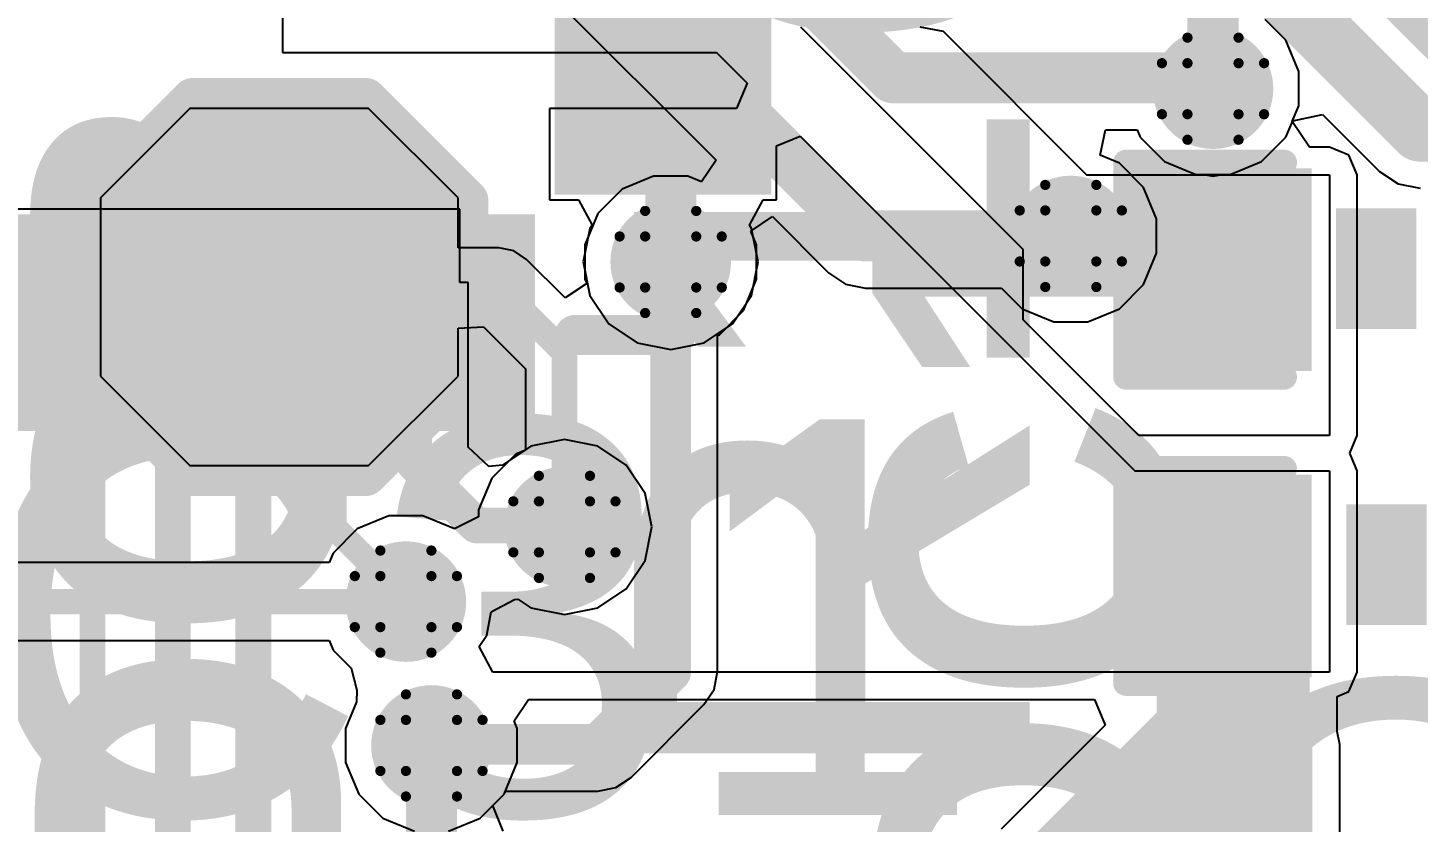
# Model space of a CAD drawing. Header units: inches. Extents: x -1 to 13, y -1.6 to 0.5.
# Drawn here: x 2.6438 to 2.916, y -0.6589 to -0.5032 of the extents above; entities that cross this region are included whole.
import ezdxf

# ---------------------------------------------------------------- set-up
doc = ezdxf.new("R2010")
doc.units = ezdxf.units.IN
doc.header["$MEASUREMENT"] = 0
for name, color, linetype in [('Bottom Layer', 5, 'Continuous'), ('Bottom Overlay', 54, 'Continuous'), ('Bottom Paste', 16, 'Continuous'), ('Bottom Solder', 6, 'Continuous'), ('Drill Drawing', 1, 'Continuous'), ('Top Glue Points', 56, 'Continuous'), ('Top Layer', 1, 'Continuous'), ('Top Overlay', 2, 'Continuous'), ('Top Paste', 8, 'Continuous'), ('Top Solder', 216, 'Continuous'), ('Via Holes', 16, 'Continuous')]:
    doc.layers.add(name, color=color, linetype=linetype)
doc.styles.add('Arial', font='', dxfattribs={"height": 0.2})
doc.styles.add('Arial_Bold', font='', dxfattribs={"height": 0.2})
doc.styles.get('Arial').set_extended_font_data('Arial')
doc.styles.get('Arial_Bold').set_extended_font_data('Arial', bold=True)

# ---------------------------------------------------------------- blocks, each defined once
blk = doc.blocks.new('CAP_0603_41')
at = {"layer": 'Top Layer'}
for points in [[(-0.015, 0.0175), (-0.015, -0.0175), (-0.045, -0.0175), (-0.045, 0.0175)], [(0.045, 0.0175), (0.045, -0.0175), (0.015, -0.0175), (0.015, 0.0175)]]:
    blk.add_hatch(color=1, dxfattribs=at).paths.add_polyline_path(points)
at = {"layer": 'Top Paste'}
for points in [[(-0.015, 0.0175), (-0.015, -0.0175), (-0.045, -0.0175), (-0.045, 0.0175)], [(0.045, 0.0175), (0.045, -0.0175), (0.015, -0.0175), (0.015, 0.0175)]]:
    blk.add_hatch(color=8, dxfattribs=at).paths.add_polyline_path(points)
at = {"layer": 'Top Solder'}
for points in [[(-0.01264, 0.01986), (-0.01264, -0.01986), (-0.04736, -0.01986), (-0.04736, 0.01986)], [(0.04736, 0.01986), (0.04736, -0.01986), (0.01264, -0.01986), (0.01264, 0.01986)]]:
    blk.add_hatch(color=216, dxfattribs=at).paths.add_polyline_path(points)
at = {"layer": 'Top Overlay', "const_width": 0.005}
for points in [[(-0.049, -0.021), (-0.049, 0.021)], [(-0.049, 0.021), (-0.018, 0.021)], [(0.018, 0.021), (0.049, 0.021)], [(0.049, -0.021), (0.049, 0.021)], [(-0.049, -0.021), (-0.018, -0.021)], [(0.018, -0.021), (0.049, -0.021)]]:
    blk.add_lwpolyline(points, dxfattribs=at)
at = {"layer": 'Top Overlay', "const_width": 0.0025}
for points in [[(-0.05025, 0.021, 1), (-0.04775, 0.021, 1)], [(-0.05025, 0.021, 1), (-0.04775, 0.021, 1)], [(-0.01925, 0.021, 1), (-0.01675, 0.021, 1)], [(0.01675, 0.021, 1), (0.01925, 0.021, 1)], [(0.04775, 0.021, 1), (0.05025, 0.021, 1)], [(0.04775, 0.021, 1), (0.05025, 0.021, 1)], [(-0.05025, -0.021, 1), (-0.04775, -0.021, 1)], [(-0.05025, -0.021, 1), (-0.04775, -0.021, 1)], [(-0.01925, -0.021, 1), (-0.01675, -0.021, 1)], [(0.01675, -0.021, 1), (0.01925, -0.021, 1)], [(0.04775, -0.021, 1), (0.05025, -0.021, 1)], [(0.04775, -0.021, 1), (0.05025, -0.021, 1)]]:
    blk.add_lwpolyline(points, format="xyb", close=True, dxfattribs=at)
blk = doc.blocks.new('CAP_0603_43')
at = {"layer": 'Top Layer'}
for points in [[(-0.015, 0.0175), (-0.015, -0.0175), (-0.045, -0.0175), (-0.045, 0.0175)], [(0.045, 0.0175), (0.045, -0.0175), (0.015, -0.0175), (0.015, 0.0175)]]:
    blk.add_hatch(color=1, dxfattribs=at).paths.add_polyline_path(points)
at = {"layer": 'Top Paste'}
for points in [[(-0.015, 0.0175), (-0.015, -0.0175), (-0.045, -0.0175), (-0.045, 0.0175)], [(0.045, 0.0175), (0.045, -0.0175), (0.015, -0.0175), (0.015, 0.0175)]]:
    blk.add_hatch(color=8, dxfattribs=at).paths.add_polyline_path(points)
at = {"layer": 'Top Solder'}
for points in [[(-0.01264, 0.01986), (-0.01264, -0.01986), (-0.04736, -0.01986), (-0.04736, 0.01986)], [(0.04736, 0.01986), (0.04736, -0.01986), (0.01264, -0.01986), (0.01264, 0.01986)]]:
    blk.add_hatch(color=216, dxfattribs=at).paths.add_polyline_path(points)
at = {"layer": 'Top Overlay', "const_width": 0.005}
for points in [[(-0.049, 0.021), (-0.049, -0.021)], [(-0.018, 0.021), (-0.049, 0.021)], [(0.049, 0.021), (0.018, 0.021)], [(0.049, 0.021), (0.049, -0.021)], [(-0.018, -0.021), (-0.049, -0.021)], [(0.049, -0.021), (0.018, -0.021)]]:
    blk.add_lwpolyline(points, dxfattribs=at)
at = {"layer": 'Top Overlay', "const_width": 0.0025}
for points in [[(-0.05025, 0.021, 1), (-0.04775, 0.021, 1)], [(-0.05025, 0.021, 1), (-0.04775, 0.021, 1)], [(-0.01925, 0.021, 1), (-0.01675, 0.021, 1)], [(0.01675, 0.021, 1), (0.01925, 0.021, 1)], [(0.04775, 0.021, 1), (0.05025, 0.021, 1)], [(0.04775, 0.021, 1), (0.05025, 0.021, 1)], [(-0.05025, -0.021, 1), (-0.04775, -0.021, 1)], [(-0.05025, -0.021, 1), (-0.04775, -0.021, 1)], [(-0.01925, -0.021, 1), (-0.01675, -0.021, 1)], [(0.01675, -0.021, 1), (0.01925, -0.021, 1)], [(0.04775, -0.021, 1), (0.05025, -0.021, 1)], [(0.04775, -0.021, 1), (0.05025, -0.021, 1)]]:
    blk.add_lwpolyline(points, format="xyb", close=True, dxfattribs=at)
blk = doc.blocks.new('TEST_POINT_B_86')
at = {"layer": 'Bottom Layer'}
blk.add_hatch(color=5, dxfattribs=at).paths.add_polyline_path([(0.015, 0.03), (-0.015, 0.03), (-0.03, 0.015), (-0.03, -0.015), (-0.015, -0.03), (0.015, -0.03), (0.03, -0.015), (0.03, 0.015)])
at = {"layer": 'Bottom Paste'}
blk.add_hatch(color=16, dxfattribs=at).paths.add_polyline_path([(0.015, 0.03), (-0.015, 0.03), (-0.03, 0.015), (-0.03, -0.015), (-0.015, -0.03), (0.015, -0.03), (0.03, -0.015), (0.03, 0.015)])
at = {"layer": 'Bottom Solder'}
blk.add_hatch(color=6, dxfattribs=at).paths.add_polyline_path([(0.017, 0.034), (-0.017, 0.034), (-0.034, 0.017), (-0.034, -0.017), (-0.017, -0.034), (0.017, -0.034), (0.034, -0.017), (0.034, 0.017)])
at = {"layer": 'Bottom Overlay', "const_width": 0.00787}
for points in [[(-0.017, 0.037), (-0.037, 0.017)], [(0.017, 0.037), (-0.017, 0.037)], [(0.037, 0.017), (0.017, 0.037)], [(-0.037, 0.017), (-0.037, -0.017)], [(0.037, 0.017), (0.037, -0.017)], [(-0.017, -0.037), (-0.037, -0.017)], [(0.037, -0.017), (0.017, -0.037)], [(0.017, -0.037), (-0.017, -0.037)]]:
    blk.add_lwpolyline(points, dxfattribs=at)
at = {"layer": 'Bottom Overlay', "const_width": 0.00394}
for points in [[(-0.01897, 0.037, 1), (-0.01503, 0.037, 1)], [(-0.01897, 0.037, 1), (-0.01503, 0.037, 1)], [(0.01503, 0.037, 1), (0.01897, 0.037, 1)], [(0.01503, 0.037, 1), (0.01897, 0.037, 1)], [(-0.03897, 0.017, 1), (-0.03503, 0.017, 1)], [(-0.03897, 0.017, 1), (-0.03503, 0.017, 1)], [(0.03503, 0.017, 1), (0.03897, 0.017, 1)], [(0.03503, 0.017, 1), (0.03897, 0.017, 1)], [(-0.03897, -0.017, 1), (-0.03503, -0.017, 1)], [(-0.03897, -0.017, 1), (-0.03503, -0.017, 1)], [(0.03503, -0.017, 1), (0.03897, -0.017, 1)], [(0.03503, -0.017, 1), (0.03897, -0.017, 1)], [(-0.01897, -0.037, 1), (-0.01503, -0.037, 1)], [(-0.01897, -0.037, 1), (-0.01503, -0.037, 1)], [(0.01503, -0.037, 1), (0.01897, -0.037, 1)], [(0.01503, -0.037, 1), (0.01897, -0.037, 1)]]:
    blk.add_lwpolyline(points, format="xyb", close=True, dxfattribs=at)
blk = doc.blocks.new('QFN_56__7X7__125')
at = {"layer": 'Top Layer'}
for points in [[(0.08268, 0.11813), (0.08268, 0.15258), (0.09055, 0.15258), (0.09055, 0.11813)], [(0.09843, 0.11813), (0.09843, 0.15258), (0.1063, 0.15258), (0.1063, 0.11813)], [(0.11813, 0.1063), (0.15258, 0.1063), (0.15258, 0.09843), (0.11813, 0.09843)], [(0.11813, 0.09055), (0.15258, 0.09055), (0.15258, 0.08268), (0.11813, 0.08268)], [(0.11813, 0.0748), (0.15258, 0.0748), (0.15258, 0.06693), (0.11813, 0.06693)], [(0.11813, 0.05906), (0.15258, 0.05906), (0.15258, 0.05118), (0.11813, 0.05118)], [(0.11813, 0.04331), (0.15258, 0.04331), (0.15258, 0.03543), (0.11813, 0.03543)], [(0.11813, 0.02756), (0.15258, 0.02756), (0.15258, 0.01969), (0.11813, 0.01969)], [(0.11813, 0.01181), (0.15258, 0.01181), (0.15258, 0.00394), (0.11813, 0.00394)]]:
    blk.add_hatch(color=1, dxfattribs=at).paths.add_polyline_path(points)
at = {"layer": 'Top Paste'}
for points in [[(0.08268, 0.11813), (0.08268, 0.15258), (0.09055, 0.15258), (0.09055, 0.11813)], [(0.09843, 0.11813), (0.09843, 0.15258), (0.1063, 0.15258), (0.1063, 0.11813)], [(0.11813, 0.1063), (0.15258, 0.1063), (0.15258, 0.09843), (0.11813, 0.09843)], [(0.11813, 0.09055), (0.15258, 0.09055), (0.15258, 0.08268), (0.11813, 0.08268)], [(0.11813, 0.0748), (0.15258, 0.0748), (0.15258, 0.06693), (0.11813, 0.06693)], [(0.11813, 0.05906), (0.15258, 0.05906), (0.15258, 0.05118), (0.11813, 0.05118)], [(0.11813, 0.04331), (0.15258, 0.04331), (0.15258, 0.03543), (0.11813, 0.03543)], [(0.11813, 0.02756), (0.15258, 0.02756), (0.15258, 0.01969), (0.11813, 0.01969)], [(0.11813, 0.01181), (0.15258, 0.01181), (0.15258, 0.00394), (0.11813, 0.00394)]]:
    blk.add_hatch(color=8, dxfattribs=at).paths.add_polyline_path(points)
at = {"layer": 'Top Solder'}
for points in [[(0.06293, 0.11413), (0.06293, 0.15658), (0.0788, 0.15658), (0.0788, 0.11413)], [(0.07868, 0.11413), (0.07868, 0.15658), (0.09455, 0.15658), (0.09455, 0.11413)], [(0.09443, 0.11413), (0.09443, 0.15658), (0.1103, 0.15658), (0.1103, 0.11413)], [(0.11413, 0.1103), (0.15658, 0.1103), (0.15658, 0.09443), (0.11413, 0.09443)], [(0.11413, 0.09455), (0.15658, 0.09455), (0.15658, 0.07868), (0.11413, 0.07868)], [(0.11413, 0.0788), (0.15658, 0.0788), (0.15658, 0.06293), (0.11413, 0.06293)], [(0.11413, 0.06306), (0.15658, 0.06306), (0.15658, 0.04718), (0.11413, 0.04718)], [(0.11413, 0.04731), (0.15658, 0.04731), (0.15658, 0.03143), (0.11413, 0.03143)], [(0.11413, 0.03156), (0.15658, 0.03156), (0.15658, 0.01569), (0.11413, 0.01569)], [(0.11413, 0.01581), (0.15658, 0.01581), (0.15658, -0.00006), (0.11413, -0.00006)]]:
    blk.add_hatch(color=216, dxfattribs=at).paths.add_polyline_path(points)
at = {"layer": 'Top Overlay', "const_width": 0.00787}
for points in [[(0.1378, 0.1378), (0.11811, 0.1378)], [(0.1378, 0.11811), (0.1378, 0.1378)]]:
    blk.add_lwpolyline(points, dxfattribs=at)
at = {"layer": 'Top Overlay', "const_width": 0.00394}
for points in [[(0.11614, 0.1378, 1), (0.12008, 0.1378, 1)], [(0.13583, 0.1378, 1), (0.13976, 0.1378, 1)], [(0.13583, 0.1378, 1), (0.13976, 0.1378, 1)], [(0.13583, 0.11811, 1), (0.13976, 0.11811, 1)]]:
    blk.add_lwpolyline(points, format="xyb", close=True, dxfattribs=at)

msp = doc.modelspace()

# ---------------------------------------------------------------- hatches: boundary and pattern name
at = {"layer": 'Bottom Layer'}
h = msp.add_hatch(color=5, dxfattribs=at)
edge = h.paths.add_edge_path()
edge.add_arc((2.87585, -0.51515), 0.01181, 0, 360)
h = msp.add_hatch(color=5, dxfattribs=at)
edge = h.paths.add_edge_path()
edge.add_arc((2.848, -0.544), 0.01181, 0, 360)
h = msp.add_hatch(color=5, dxfattribs=at)
edge = h.paths.add_edge_path()
edge.add_arc((2.76965, -0.5491), 0.01181, 0, 360)
h = msp.add_hatch(color=5, dxfattribs=at)
edge = h.paths.add_edge_path()
edge.add_arc((2.74884, -0.601), 0.01181, 0, 360)
h = msp.add_hatch(color=5, dxfattribs=at)
edge = h.paths.add_edge_path()
edge.add_arc((2.71779, -0.61564), 0.01181, 0, 360)
h = msp.add_hatch(color=5, dxfattribs=at)
edge = h.paths.add_edge_path()
edge.add_arc((2.7228, -0.64382), 0.01181, 0, 360)
at = {"layer": 'Top Glue Points'}
for points in [[(2.89993, -0.56223), (2.91567, -0.56223), (2.91567, -0.53861), (2.89993, -0.53861)], [(2.90193, -0.62023), (2.91767, -0.62023), (2.91767, -0.59661), (2.90193, -0.59661)]]:
    msp.add_hatch(color=56, dxfattribs=at).paths.add_polyline_path(points)
at = {"layer": 'Top Layer'}
h = msp.add_hatch(color=1, dxfattribs=at)
edge = h.paths.add_edge_path()
edge.add_arc((2.87585, -0.51515), 0.01181, 0, 360)
h = msp.add_hatch(color=1, dxfattribs=at)
edge = h.paths.add_edge_path()
edge.add_arc((2.848, -0.544), 0.01181, 0, 360)
h = msp.add_hatch(color=1, dxfattribs=at)
edge = h.paths.add_edge_path()
edge.add_arc((2.76965, -0.5491), 0.01181, 0, 360)
h = msp.add_hatch(color=1, dxfattribs=at)
edge = h.paths.add_edge_path()
edge.add_arc((2.74884, -0.601), 0.01181, 0, 360)
h = msp.add_hatch(color=1, dxfattribs=at)
edge = h.paths.add_edge_path()
edge.add_arc((2.71779, -0.61564), 0.01181, 0, 360)
h = msp.add_hatch(color=1, dxfattribs=at)
edge = h.paths.add_edge_path()
edge.add_arc((2.7228, -0.64382), 0.01181, 0, 360)
at = {"layer": 'Via Holes'}
h = msp.add_hatch(color=7, dxfattribs=at)
edge = h.paths.add_edge_path()
edge.add_arc((2.87585, -0.51515), 0.00591, 0, 360)
h = msp.add_hatch(color=7, dxfattribs=at)
edge = h.paths.add_edge_path()
edge.add_arc((2.848, -0.544), 0.00591, 0, 360)
h = msp.add_hatch(color=7, dxfattribs=at)
edge = h.paths.add_edge_path()
edge.add_arc((2.76965, -0.5491), 0.00591, 0, 360)
h = msp.add_hatch(color=7, dxfattribs=at)
edge = h.paths.add_edge_path()
edge.add_arc((2.74884, -0.601), 0.00591, 0, 360)
h = msp.add_hatch(color=7, dxfattribs=at)
edge = h.paths.add_edge_path()
edge.add_arc((2.71779, -0.61564), 0.00591, 0, 360)
h = msp.add_hatch(color=7, dxfattribs=at)
edge = h.paths.add_edge_path()
edge.add_arc((2.7228, -0.64382), 0.00591, 0, 360)

# ---------------------------------------------------------------- linework, layer by layer
at = {"layer": 'Bottom Layer'}
for p, q in [((2.70493, -0.45556), (2.77854, -0.52918)), ((2.6755, -0.519), (2.658, -0.5365)), ((2.7105, -0.519), (2.6755, -0.519)), ((2.728, -0.5365), (2.7105, -0.519)), ((2.8901, -0.52467), (2.89145, -0.52142)), ((2.89145, -0.52142), (2.89728, -0.52018)), ((2.89728, -0.52018), (2.90846, -0.53136)), ((2.85377, -0.5282), (2.85477, -0.5232)), ((2.85477, -0.5232), (2.86099, -0.5232)), ((2.86099, -0.5232), (2.8616, -0.52467)), ((2.8616, -0.52467), (2.86633, -0.5294)), ((2.88537, -0.5294), (2.8901, -0.52467)), ((2.85752, -0.52975), (2.85377, -0.5282)), ((2.77854, -0.52918), (2.77571, -0.53342)), ((2.86225, -0.53448), (2.85752, -0.52975)), ((2.86633, -0.5294), (2.87251, -0.53196)), ((2.87919, -0.53196), (2.88537, -0.5294)), ((2.76631, -0.53229), (2.76013, -0.53485)), ((2.773, -0.53229), (2.76631, -0.53229)), ((2.77571, -0.53342), (2.773, -0.53229)), ((2.87251, -0.53196), (2.87919, -0.53196)), ((2.90846, -0.53136), (2.90846, -0.53136)), ((2.90846, -0.53136), (2.9121, -0.53379)), ((2.76013, -0.53485), (2.7554, -0.53958)), ((2.86481, -0.54066), (2.86225, -0.53448)), ((2.9121, -0.53379), (2.91639, -0.53465)), ((2.658, -0.5365), (2.658, -0.5715)), ((2.728, -0.54635), (2.728, -0.5365)), ((2.7554, -0.53958), (2.75284, -0.54576)), ((2.78534, -0.54304), (2.78958, -0.54021)), ((2.78958, -0.54021), (2.80058, -0.55121)), ((2.86481, -0.54734), (2.86481, -0.54066)), ((2.78647, -0.54576), (2.78534, -0.54304)), ((2.736, -0.54635), (2.728, -0.54635)), ((2.73893, -0.54694), (2.736, -0.54635)), ((2.74141, -0.54859), (2.73893, -0.54694)), ((2.75284, -0.54576), (2.75284, -0.55245)), ((2.78647, -0.55245), (2.78647, -0.54576)), ((2.74897, -0.55615), (2.74141, -0.54859)), ((2.86225, -0.55352), (2.86481, -0.54734)), ((2.75284, -0.55245), (2.75321, -0.55332)), ((2.78391, -0.55862), (2.78647, -0.55245)), ((2.80058, -0.55121), (2.80389, -0.55342)), ((2.75321, -0.55332), (2.74897, -0.55615)), ((2.80389, -0.55342), (2.80779, -0.5542)), ((2.80779, -0.5542), (2.83442, -0.5542)), ((2.83442, -0.5542), (2.83848, -0.55825)), ((2.85752, -0.55825), (2.86225, -0.55352)), ((2.77918, -0.56335), (2.78391, -0.55862)), ((2.83848, -0.55825), (2.84466, -0.56081)), ((2.84466, -0.56081), (2.85134, -0.56081)), ((2.85134, -0.56081), (2.85752, -0.55825)), ((2.728, -0.56205), (2.733, -0.56181)), ((2.728, -0.5715), (2.728, -0.56205)), ((2.733, -0.56181), (2.7412, -0.57001)), ((2.77883, -0.5635), (2.77918, -0.56335)), ((2.77883, -0.62935), (2.77883, -0.5635)), ((2.658, -0.5715), (2.6755, -0.589)), ((2.7105, -0.589), (2.728, -0.5715)), ((2.7412, -0.57001), (2.7412, -0.58597)), ((2.73932, -0.58675), (2.73459, -0.59148)), ((2.7412, -0.58597), (2.73932, -0.58675)), ((2.6755, -0.589), (2.7105, -0.589)), ((2.73459, -0.59148), (2.73203, -0.59766)), ((2.71444, -0.59883), (2.70826, -0.60139)), ((2.72113, -0.59883), (2.71444, -0.59883)), ((2.72731, -0.60139), (2.72113, -0.59883)), ((2.73203, -0.59766), (2.73203, -0.59904)), ((2.70826, -0.60139), (2.70354, -0.60612)), ((2.73203, -0.59904), (2.72731, -0.60139)), ((2.70354, -0.60612), (2.70276, -0.60799)), ((2.70276, -0.60799), (2.60881, -0.60799)), ((2.60836, -0.62329), (2.70276, -0.62329)), ((2.70276, -0.62329), (2.70354, -0.62516)), ((2.70354, -0.62516), (2.70707, -0.6287)), ((2.70707, -0.6287), (2.7082, -0.63297)), ((2.77813, -0.63286), (2.77883, -0.62935)), ((2.7082, -0.63297), (2.70815, -0.63526)), ((2.77614, -0.63583), (2.77813, -0.63286)), ((2.70815, -0.63526), (2.70599, -0.64048)), ((2.76188, -0.6501), (2.77614, -0.63583)), ((2.70599, -0.64048), (2.70599, -0.64716)), ((2.70599, -0.64716), (2.70855, -0.65334)), ((2.7589, -0.65209), (2.76188, -0.6501)), ((2.70855, -0.65334), (2.71328, -0.65807)), ((2.73232, -0.65807), (2.73705, -0.65334)), ((2.73705, -0.65334), (2.73728, -0.65279)), ((2.73728, -0.65279), (2.75539, -0.65279)), ((2.75539, -0.65279), (2.7589, -0.65209)), ((2.71328, -0.65807), (2.71946, -0.66063)), ((2.72614, -0.66063), (2.73232, -0.65807))]:
    msp.add_line(p, q, dxfattribs=at)
for points, const_width in [([(2.745, -0.44481), (2.81319, -0.513)], 0.01), ([(2.71214, -0.44836), (2.80779, -0.544)], 0.01), ([(2.88135, -0.46435), (2.92343, -0.50643)], 0.012), ([(2.87431, -0.48135), (2.91639, -0.52343)], 0.012), ([(2.81319, -0.513), (2.8737, -0.513)], 0.01), ([(2.8737, -0.513), (2.87585, -0.51515)], 0.01), ([(2.91639, -0.52343), (2.99649, -0.52343)], 0.012), ([(2.80779, -0.544), (2.848, -0.544)], 0.01), ([(2.76965, -0.62935), (2.76965, -0.5491)], 0.008), ([(2.693, -0.554), (2.736, -0.554)], 0.005), ([(2.736, -0.554), (2.74884, -0.56684)], 0.005), ([(2.74884, -0.601), (2.74884, -0.56684)], 0.005), ([(2.60564, -0.61564), (2.71779, -0.61564)], 0.005), ([(2.75539, -0.64361), (2.76965, -0.62935)], 0.008), ([(2.7228, -0.64382), (2.72301, -0.64361)], 0.008), ([(2.72301, -0.64361), (2.75539, -0.64361)], 0.008)]:
    msp.add_lwpolyline(points, dxfattribs=dict(at, const_width=const_width))
for points, const_width in [([(2.81069, -0.513, 1), (2.81569, -0.513, 1)], 0.005), ([(2.81069, -0.513, 1), (2.81569, -0.513, 1)], 0.005), ([(2.8712, -0.513, 1), (2.8762, -0.513, 1)], 0.005), ([(2.8712, -0.513, 1), (2.8762, -0.513, 1)], 0.005), ([(2.87335, -0.51515, 1), (2.87835, -0.51515, 1)], 0.005), ([(2.91339, -0.52343, 1), (2.91939, -0.52343, 1)], 0.006), ([(2.91339, -0.52343, 1), (2.91939, -0.52343, 1)], 0.006), ([(2.80529, -0.544, 1), (2.81029, -0.544, 1)], 0.005), ([(2.80529, -0.544, 1), (2.81029, -0.544, 1)], 0.005), ([(2.8455, -0.544, 1), (2.8505, -0.544, 1)], 0.005), ([(2.76765, -0.5491, 1), (2.77165, -0.5491, 1)], 0.004), ([(2.69175, -0.554, 1), (2.69425, -0.554, 1)], 0.0025), ([(2.73475, -0.554, 1), (2.73725, -0.554, 1)], 0.0025), ([(2.73475, -0.554, 1), (2.73725, -0.554, 1)], 0.0025), ([(2.74759, -0.56684, 1), (2.75009, -0.56684, 1)], 0.0025), ([(2.74759, -0.56684, 1), (2.75009, -0.56684, 1)], 0.0025), ([(2.74759, -0.601, 1), (2.75009, -0.601, 1)], 0.0025), ([(2.71654, -0.61564, 1), (2.71904, -0.61564, 1)], 0.0025), ([(2.76765, -0.62935, 1), (2.77165, -0.62935, 1)], 0.004), ([(2.76765, -0.62935, 1), (2.77165, -0.62935, 1)], 0.004), ([(2.7208, -0.64382, 1), (2.7248, -0.64382, 1)], 0.004), ([(2.72101, -0.64361, 1), (2.72501, -0.64361, 1)], 0.004), ([(2.72101, -0.64361, 1), (2.72501, -0.64361, 1)], 0.004), ([(2.75339, -0.64361, 1), (2.75739, -0.64361, 1)], 0.004), ([(2.75339, -0.64361, 1), (2.75739, -0.64361, 1)], 0.004)]:
    msp.add_lwpolyline(points, format="xyb", close=True, dxfattribs=dict(at, const_width=const_width))
at = {"layer": 'Drill Drawing', "const_width": 0.002}
for points in [[(2.87085, -0.51015), (2.87085, -0.50515)], [(2.87085, -0.50515), (2.88085, -0.50515)], [(2.88085, -0.51015), (2.88085, -0.50515)], [(2.86585, -0.52015), (2.86585, -0.51015)], [(2.86585, -0.51015), (2.87085, -0.51015)], [(2.88085, -0.51015), (2.88585, -0.51015)], [(2.88585, -0.52015), (2.88585, -0.51015)], [(2.86585, -0.52015), (2.87085, -0.52015)], [(2.87085, -0.52515), (2.87085, -0.52015)], [(2.88085, -0.52015), (2.88585, -0.52015)], [(2.88085, -0.52515), (2.88085, -0.52015)], [(2.87085, -0.52515), (2.88085, -0.52515)], [(2.843, -0.539), (2.843, -0.534)], [(2.843, -0.534), (2.853, -0.534)], [(2.853, -0.539), (2.853, -0.534)], [(2.76465, -0.5441), (2.76465, -0.5391)], [(2.76465, -0.5391), (2.77465, -0.5391)], [(2.77465, -0.5441), (2.77465, -0.5391)], [(2.838, -0.549), (2.838, -0.539)], [(2.838, -0.539), (2.843, -0.539)], [(2.853, -0.539), (2.858, -0.539)], [(2.858, -0.549), (2.858, -0.539)], [(2.75965, -0.5541), (2.75965, -0.5441)], [(2.75965, -0.5441), (2.76465, -0.5441)], [(2.77465, -0.5441), (2.77965, -0.5441)], [(2.77965, -0.5541), (2.77965, -0.5441)], [(2.838, -0.549), (2.843, -0.549)], [(2.843, -0.554), (2.843, -0.549)], [(2.853, -0.549), (2.858, -0.549)], [(2.853, -0.554), (2.853, -0.549)], [(2.75965, -0.5541), (2.76465, -0.5541)], [(2.76465, -0.5591), (2.76465, -0.5541)], [(2.77465, -0.5541), (2.77965, -0.5541)], [(2.77465, -0.5591), (2.77465, -0.5541)], [(2.843, -0.554), (2.853, -0.554)], [(2.76465, -0.5591), (2.77465, -0.5591)], [(2.74384, -0.596), (2.74384, -0.591)], [(2.74384, -0.591), (2.75384, -0.591)], [(2.75384, -0.596), (2.75384, -0.591)], [(2.73884, -0.606), (2.73884, -0.596)], [(2.73884, -0.596), (2.74384, -0.596)], [(2.75384, -0.596), (2.75884, -0.596)], [(2.75884, -0.606), (2.75884, -0.596)], [(2.71279, -0.61064), (2.71279, -0.60564)], [(2.71279, -0.60564), (2.72279, -0.60564)], [(2.72279, -0.61064), (2.72279, -0.60564)], [(2.73884, -0.606), (2.74384, -0.606)], [(2.74384, -0.611), (2.74384, -0.606)], [(2.75384, -0.606), (2.75884, -0.606)], [(2.75384, -0.611), (2.75384, -0.606)], [(2.70779, -0.62064), (2.70779, -0.61064)], [(2.70779, -0.61064), (2.71279, -0.61064)], [(2.72279, -0.61064), (2.72779, -0.61064)], [(2.72779, -0.62064), (2.72779, -0.61064)], [(2.74384, -0.611), (2.75384, -0.611)], [(2.70779, -0.62064), (2.71279, -0.62064)], [(2.71279, -0.62564), (2.71279, -0.62064)], [(2.72279, -0.62064), (2.72779, -0.62064)], [(2.72279, -0.62564), (2.72279, -0.62064)], [(2.71279, -0.62564), (2.72279, -0.62564)], [(2.7178, -0.63882), (2.7178, -0.63382)], [(2.7178, -0.63382), (2.7278, -0.63382)], [(2.7278, -0.63882), (2.7278, -0.63382)], [(2.7128, -0.64882), (2.7128, -0.63882)], [(2.7128, -0.63882), (2.7178, -0.63882)], [(2.7278, -0.63882), (2.7328, -0.63882)], [(2.7328, -0.64882), (2.7328, -0.63882)], [(2.7128, -0.64882), (2.7178, -0.64882)], [(2.7178, -0.65382), (2.7178, -0.64882)], [(2.7278, -0.64882), (2.7328, -0.64882)], [(2.7278, -0.65382), (2.7278, -0.64882)], [(2.7178, -0.65382), (2.7278, -0.65382)]]:
    msp.add_lwpolyline(points, dxfattribs=at)
at = {"layer": 'Drill Drawing', "const_width": 0.001}
for points in [[(2.87035, -0.50515, 1), (2.87135, -0.50515, 1)], [(2.87035, -0.50515, 1), (2.87135, -0.50515, 1)], [(2.88035, -0.50515, 1), (2.88135, -0.50515, 1)], [(2.88035, -0.50515, 1), (2.88135, -0.50515, 1)], [(2.86535, -0.51015, 1), (2.86635, -0.51015, 1)], [(2.86535, -0.51015, 1), (2.86635, -0.51015, 1)], [(2.87035, -0.51015, 1), (2.87135, -0.51015, 1)], [(2.87035, -0.51015, 1), (2.87135, -0.51015, 1)], [(2.88035, -0.51015, 1), (2.88135, -0.51015, 1)], [(2.88035, -0.51015, 1), (2.88135, -0.51015, 1)], [(2.88535, -0.51015, 1), (2.88635, -0.51015, 1)], [(2.88535, -0.51015, 1), (2.88635, -0.51015, 1)], [(2.86535, -0.52015, 1), (2.86635, -0.52015, 1)], [(2.86535, -0.52015, 1), (2.86635, -0.52015, 1)], [(2.87035, -0.52015, 1), (2.87135, -0.52015, 1)], [(2.87035, -0.52015, 1), (2.87135, -0.52015, 1)], [(2.88035, -0.52015, 1), (2.88135, -0.52015, 1)], [(2.88035, -0.52015, 1), (2.88135, -0.52015, 1)], [(2.88535, -0.52015, 1), (2.88635, -0.52015, 1)], [(2.88535, -0.52015, 1), (2.88635, -0.52015, 1)], [(2.87035, -0.52515, 1), (2.87135, -0.52515, 1)], [(2.87035, -0.52515, 1), (2.87135, -0.52515, 1)], [(2.88035, -0.52515, 1), (2.88135, -0.52515, 1)], [(2.88035, -0.52515, 1), (2.88135, -0.52515, 1)], [(2.8425, -0.534, 1), (2.8435, -0.534, 1)], [(2.8425, -0.534, 1), (2.8435, -0.534, 1)], [(2.8525, -0.534, 1), (2.8535, -0.534, 1)], [(2.8525, -0.534, 1), (2.8535, -0.534, 1)], [(2.76415, -0.5391, 1), (2.76515, -0.5391, 1)], [(2.76415, -0.5391, 1), (2.76515, -0.5391, 1)], [(2.77415, -0.5391, 1), (2.77515, -0.5391, 1)], [(2.77415, -0.5391, 1), (2.77515, -0.5391, 1)], [(2.8375, -0.539, 1), (2.8385, -0.539, 1)], [(2.8375, -0.539, 1), (2.8385, -0.539, 1)], [(2.8425, -0.539, 1), (2.8435, -0.539, 1)], [(2.8425, -0.539, 1), (2.8435, -0.539, 1)], [(2.8525, -0.539, 1), (2.8535, -0.539, 1)], [(2.8525, -0.539, 1), (2.8535, -0.539, 1)], [(2.8575, -0.539, 1), (2.8585, -0.539, 1)], [(2.8575, -0.539, 1), (2.8585, -0.539, 1)], [(2.75915, -0.5441, 1), (2.76015, -0.5441, 1)], [(2.75915, -0.5441, 1), (2.76015, -0.5441, 1)], [(2.76415, -0.5441, 1), (2.76515, -0.5441, 1)], [(2.76415, -0.5441, 1), (2.76515, -0.5441, 1)], [(2.77415, -0.5441, 1), (2.77515, -0.5441, 1)], [(2.77415, -0.5441, 1), (2.77515, -0.5441, 1)], [(2.77915, -0.5441, 1), (2.78015, -0.5441, 1)], [(2.77915, -0.5441, 1), (2.78015, -0.5441, 1)], [(2.8375, -0.549, 1), (2.8385, -0.549, 1)], [(2.8375, -0.549, 1), (2.8385, -0.549, 1)], [(2.8425, -0.549, 1), (2.8435, -0.549, 1)], [(2.8425, -0.549, 1), (2.8435, -0.549, 1)], [(2.8525, -0.549, 1), (2.8535, -0.549, 1)], [(2.8525, -0.549, 1), (2.8535, -0.549, 1)], [(2.8575, -0.549, 1), (2.8585, -0.549, 1)], [(2.8575, -0.549, 1), (2.8585, -0.549, 1)], [(2.75915, -0.5541, 1), (2.76015, -0.5541, 1)], [(2.75915, -0.5541, 1), (2.76015, -0.5541, 1)], [(2.76415, -0.5541, 1), (2.76515, -0.5541, 1)], [(2.76415, -0.5541, 1), (2.76515, -0.5541, 1)], [(2.77415, -0.5541, 1), (2.77515, -0.5541, 1)], [(2.77415, -0.5541, 1), (2.77515, -0.5541, 1)], [(2.77915, -0.5541, 1), (2.78015, -0.5541, 1)], [(2.77915, -0.5541, 1), (2.78015, -0.5541, 1)], [(2.8425, -0.554, 1), (2.8435, -0.554, 1)], [(2.8425, -0.554, 1), (2.8435, -0.554, 1)], [(2.8525, -0.554, 1), (2.8535, -0.554, 1)], [(2.8525, -0.554, 1), (2.8535, -0.554, 1)], [(2.76415, -0.5591, 1), (2.76515, -0.5591, 1)], [(2.76415, -0.5591, 1), (2.76515, -0.5591, 1)], [(2.77415, -0.5591, 1), (2.77515, -0.5591, 1)], [(2.77415, -0.5591, 1), (2.77515, -0.5591, 1)], [(2.74334, -0.591, 1), (2.74434, -0.591, 1)], [(2.74334, -0.591, 1), (2.74434, -0.591, 1)], [(2.75334, -0.591, 1), (2.75434, -0.591, 1)], [(2.75334, -0.591, 1), (2.75434, -0.591, 1)], [(2.73834, -0.596, 1), (2.73934, -0.596, 1)], [(2.73834, -0.596, 1), (2.73934, -0.596, 1)], [(2.74334, -0.596, 1), (2.74434, -0.596, 1)], [(2.74334, -0.596, 1), (2.74434, -0.596, 1)], [(2.75334, -0.596, 1), (2.75434, -0.596, 1)], [(2.75334, -0.596, 1), (2.75434, -0.596, 1)], [(2.75834, -0.596, 1), (2.75934, -0.596, 1)], [(2.75834, -0.596, 1), (2.75934, -0.596, 1)], [(2.71229, -0.60564, 1), (2.71329, -0.60564, 1)], [(2.71229, -0.60564, 1), (2.71329, -0.60564, 1)], [(2.72229, -0.60564, 1), (2.72329, -0.60564, 1)], [(2.72229, -0.60564, 1), (2.72329, -0.60564, 1)], [(2.73834, -0.606, 1), (2.73934, -0.606, 1)], [(2.73834, -0.606, 1), (2.73934, -0.606, 1)], [(2.74334, -0.606, 1), (2.74434, -0.606, 1)], [(2.74334, -0.606, 1), (2.74434, -0.606, 1)], [(2.75334, -0.606, 1), (2.75434, -0.606, 1)], [(2.75334, -0.606, 1), (2.75434, -0.606, 1)], [(2.75834, -0.606, 1), (2.75934, -0.606, 1)], [(2.75834, -0.606, 1), (2.75934, -0.606, 1)], [(2.70729, -0.61064, 1), (2.70829, -0.61064, 1)], [(2.70729, -0.61064, 1), (2.70829, -0.61064, 1)], [(2.71229, -0.61064, 1), (2.71329, -0.61064, 1)], [(2.71229, -0.61064, 1), (2.71329, -0.61064, 1)], [(2.72229, -0.61064, 1), (2.72329, -0.61064, 1)], [(2.72229, -0.61064, 1), (2.72329, -0.61064, 1)], [(2.72729, -0.61064, 1), (2.72829, -0.61064, 1)], [(2.72729, -0.61064, 1), (2.72829, -0.61064, 1)], [(2.74334, -0.611, 1), (2.74434, -0.611, 1)], [(2.74334, -0.611, 1), (2.74434, -0.611, 1)], [(2.75334, -0.611, 1), (2.75434, -0.611, 1)], [(2.75334, -0.611, 1), (2.75434, -0.611, 1)], [(2.70729, -0.62064, 1), (2.70829, -0.62064, 1)], [(2.70729, -0.62064, 1), (2.70829, -0.62064, 1)], [(2.71229, -0.62064, 1), (2.71329, -0.62064, 1)], [(2.71229, -0.62064, 1), (2.71329, -0.62064, 1)], [(2.72229, -0.62064, 1), (2.72329, -0.62064, 1)], [(2.72229, -0.62064, 1), (2.72329, -0.62064, 1)], [(2.72729, -0.62064, 1), (2.72829, -0.62064, 1)], [(2.72729, -0.62064, 1), (2.72829, -0.62064, 1)], [(2.71229, -0.62564, 1), (2.71329, -0.62564, 1)], [(2.71229, -0.62564, 1), (2.71329, -0.62564, 1)], [(2.72229, -0.62564, 1), (2.72329, -0.62564, 1)], [(2.72229, -0.62564, 1), (2.72329, -0.62564, 1)], [(2.7173, -0.63382, 1), (2.7183, -0.63382, 1)], [(2.7173, -0.63382, 1), (2.7183, -0.63382, 1)], [(2.7273, -0.63382, 1), (2.7283, -0.63382, 1)], [(2.7273, -0.63382, 1), (2.7283, -0.63382, 1)], [(2.7123, -0.63882, 1), (2.7133, -0.63882, 1)], [(2.7123, -0.63882, 1), (2.7133, -0.63882, 1)], [(2.7173, -0.63882, 1), (2.7183, -0.63882, 1)], [(2.7173, -0.63882, 1), (2.7183, -0.63882, 1)], [(2.7273, -0.63882, 1), (2.7283, -0.63882, 1)], [(2.7273, -0.63882, 1), (2.7283, -0.63882, 1)], [(2.7323, -0.63882, 1), (2.7333, -0.63882, 1)], [(2.7323, -0.63882, 1), (2.7333, -0.63882, 1)], [(2.7123, -0.64882, 1), (2.7133, -0.64882, 1)], [(2.7123, -0.64882, 1), (2.7133, -0.64882, 1)], [(2.7173, -0.64882, 1), (2.7183, -0.64882, 1)], [(2.7173, -0.64882, 1), (2.7183, -0.64882, 1)], [(2.7273, -0.64882, 1), (2.7283, -0.64882, 1)], [(2.7273, -0.64882, 1), (2.7283, -0.64882, 1)], [(2.7323, -0.64882, 1), (2.7333, -0.64882, 1)], [(2.7323, -0.64882, 1), (2.7333, -0.64882, 1)], [(2.7173, -0.65382, 1), (2.7183, -0.65382, 1)], [(2.7173, -0.65382, 1), (2.7183, -0.65382, 1)], [(2.7273, -0.65382, 1), (2.7283, -0.65382, 1)], [(2.7273, -0.65382, 1), (2.7283, -0.65382, 1)]]:
    msp.add_lwpolyline(points, format="xyb", close=True, dxfattribs=at)
at = {"layer": 'Top Layer'}
for p, q in [((2.69365, -0.4936), (2.69365, -0.50809)), ((2.83865, -0.54663), (2.79512, -0.5031)), ((2.81844, -0.503), (2.823, -0.50391)), ((2.8901, -0.50563), (2.88605, -0.50157)), ((2.823, -0.50391), (2.85109, -0.532)), ((2.89266, -0.51181), (2.8901, -0.50563)), ((2.69365, -0.50809), (2.77865, -0.50809)), ((2.77865, -0.50809), (2.7846, -0.51404)), ((2.89266, -0.51849), (2.89266, -0.51181)), ((2.7846, -0.51404), (2.78252, -0.51904)), ((2.78252, -0.51904), (2.74593, -0.51904)), ((2.74593, -0.51904), (2.74593, -0.53691)), ((2.89138, -0.52159), (2.89266, -0.51849)), ((2.89472, -0.52659), (2.89138, -0.52159)), ((2.79038, -0.52635), (2.795, -0.52444)), ((2.795, -0.52444), (2.86056, -0.59)), ((2.79038, -0.53691), (2.79038, -0.52635)), ((2.89865, -0.52659), (2.89472, -0.52659)), ((2.90248, -0.52817), (2.89865, -0.52659)), ((2.90407, -0.532), (2.90248, -0.52817)), ((2.85109, -0.532), (2.87439, -0.532)), ((2.87439, -0.532), (2.87585, -0.53229)), ((2.87585, -0.53229), (2.87731, -0.532)), ((2.87731, -0.532), (2.89865, -0.532)), ((2.89865, -0.532), (2.89865, -0.5831)), ((2.90407, -0.5831), (2.90407, -0.532)), ((2.72835, -0.53874), (2.60024, -0.53874)), ((2.72835, -0.55309), (2.72835, -0.53874)), ((2.74593, -0.53691), (2.75157, -0.53691)), ((2.75157, -0.53691), (2.75424, -0.54191)), ((2.78507, -0.54191), (2.78774, -0.53691)), ((2.78774, -0.53691), (2.79038, -0.53691)), ((2.75382, -0.54254), (2.75251, -0.5491)), ((2.75424, -0.54191), (2.75382, -0.54254)), ((2.78549, -0.54254), (2.78507, -0.54191)), ((2.78679, -0.5491), (2.78549, -0.54254)), ((2.83865, -0.56044), (2.83865, -0.54663)), ((2.75251, -0.5491), (2.75382, -0.55566)), ((2.78549, -0.55566), (2.78679, -0.5491)), ((2.73, -0.55309), (2.72835, -0.55309)), ((2.73, -0.58536), (2.73, -0.55309)), ((2.75382, -0.55566), (2.75753, -0.56122)), ((2.78177, -0.56122), (2.78549, -0.55566)), ((2.86131, -0.5831), (2.83865, -0.56044)), ((2.75753, -0.56122), (2.7631, -0.56494)), ((2.77621, -0.56494), (2.78177, -0.56122)), ((2.7631, -0.56494), (2.76965, -0.56624)), ((2.76965, -0.56624), (2.77621, -0.56494)), ((2.73406, -0.58914), (2.73, -0.58536)), ((2.74228, -0.58516), (2.73672, -0.58888)), ((2.74884, -0.58386), (2.74228, -0.58516)), ((2.7554, -0.58516), (2.74884, -0.58386)), ((2.76096, -0.58888), (2.7554, -0.58516)), ((2.89865, -0.5831), (2.86131, -0.5831)), ((2.90264, -0.58655), (2.90407, -0.5831)), ((2.90407, -0.59), (2.90264, -0.58655)), ((2.73672, -0.58888), (2.73406, -0.58914)), ((2.76468, -0.59444), (2.76096, -0.58888)), ((2.86056, -0.59), (2.89865, -0.59)), ((2.89865, -0.59), (2.89865, -0.62944)), ((2.90407, -0.62944), (2.90407, -0.59)), ((2.76598, -0.601), (2.76468, -0.59444)), ((2.76468, -0.60756), (2.76598, -0.601)), ((2.76096, -0.61312), (2.76468, -0.60756)), ((2.73452, -0.61766), (2.73909, -0.6152)), ((2.73909, -0.6152), (2.73974, -0.61513)), ((2.73974, -0.61513), (2.74228, -0.61684)), ((2.7554, -0.61684), (2.76096, -0.61312)), ((2.73362, -0.6222), (2.73452, -0.61766)), ((2.74228, -0.61684), (2.74884, -0.61814)), ((2.74884, -0.61814), (2.7554, -0.61684)), ((2.73213, -0.62444), (2.73362, -0.6222)), ((2.7348, -0.62944), (2.73213, -0.62444)), ((2.89865, -0.62944), (2.7348, -0.62944)), ((2.90248, -0.63327), (2.90407, -0.62944)), ((2.90019, -0.63421), (2.90248, -0.63327)), ((2.90019, -0.6411), (2.90019, -0.63421)), ((2.739, -0.63901), (2.74178, -0.63485)), ((2.74178, -0.63485), (2.85265, -0.63485)), ((2.85265, -0.63485), (2.85472, -0.63985)), ((2.73961, -0.64048), (2.739, -0.63901)), ((2.85472, -0.63985), (2.83435, -0.66022)), ((2.73961, -0.64716), (2.73961, -0.64048)), ((2.90069, -0.64361), (2.90019, -0.6411)), ((2.90069, -0.8777), (2.90069, -0.64361)), ((2.73705, -0.65334), (2.73961, -0.64716)), ((2.73479, -0.65561), (2.73705, -0.65334)), ((2.73686, -0.66061), (2.73479, -0.65561))]:
    msp.add_line(p, q, dxfattribs=at)
for points, const_width in [([(2.87585, -0.51515), (2.87585, -0.47256)], 0.01), ([(2.76965, -0.5491), (2.76965, -0.52997)], 0.01), ([(2.67217, -0.77617), (2.67217, -0.56096)], 0.007), ([(2.68792, -0.7632), (2.68792, -0.56096)], 0.007), ([(2.71941, -0.58855), (2.71941, -0.56096)], 0.007), ([(2.65642, -0.85542), (2.65642, -0.56096)], 0.005), ([(2.70367, -0.60102), (2.70367, -0.56096)], 0.005), ([(2.71941, -0.58855), (2.73158, -0.60071)], 0.007), ([(2.8798, -0.64361), (2.8798, -0.60861)], 0.03), ([(2.70367, -0.60102), (2.71779, -0.61514)], 0.005), ([(2.73158, -0.60071), (2.74856, -0.60071)], 0.007), ([(2.74856, -0.60071), (2.74884, -0.601)], 0.007), ([(2.71779, -0.61564), (2.71779, -0.61514)], 0.005), ([(2.8428, -0.68061), (2.8798, -0.64361)], 0.03), ([(2.8803, -0.8777), (2.8803, -0.64361)], 0.03), ([(2.7228, -0.68061), (2.7228, -0.64382)], 0.01)]:
    msp.add_lwpolyline(points, dxfattribs=dict(at, const_width=const_width))
for points, const_width in [([(2.87335, -0.51515, 1), (2.87835, -0.51515, 1)], 0.005), ([(2.76715, -0.52997, 1), (2.77215, -0.52997, 1)], 0.005), ([(2.76715, -0.5491, 1), (2.77215, -0.5491, 1)], 0.005), ([(2.67042, -0.56096, 1), (2.67392, -0.56096, 1)], 0.0035), ([(2.68617, -0.56096, 1), (2.68967, -0.56096, 1)], 0.0035), ([(2.71766, -0.56096, 1), (2.72116, -0.56096, 1)], 0.0035), ([(2.65517, -0.56096, 1), (2.65767, -0.56096, 1)], 0.0025), ([(2.70242, -0.56096, 1), (2.70492, -0.56096, 1)], 0.0025), ([(2.71766, -0.58855, 1), (2.72116, -0.58855, 1)], 0.0035), ([(2.71766, -0.58855, 1), (2.72116, -0.58855, 1)], 0.0035), ([(2.8723, -0.60861, 1), (2.8873, -0.60861, 1)], 0.015), ([(2.70242, -0.60102, 1), (2.70492, -0.60102, 1)], 0.0025), ([(2.70242, -0.60102, 1), (2.70492, -0.60102, 1)], 0.0025), ([(2.72983, -0.60071, 1), (2.73333, -0.60071, 1)], 0.0035), ([(2.72983, -0.60071, 1), (2.73333, -0.60071, 1)], 0.0035), ([(2.74681, -0.60071, 1), (2.75031, -0.60071, 1)], 0.0035), ([(2.74681, -0.60071, 1), (2.75031, -0.60071, 1)], 0.0035), ([(2.74709, -0.601, 1), (2.75059, -0.601, 1)], 0.0035), ([(2.71654, -0.61514, 1), (2.71904, -0.61514, 1)], 0.0025), ([(2.71654, -0.61514, 1), (2.71904, -0.61514, 1)], 0.0025), ([(2.71654, -0.61564, 1), (2.71904, -0.61564, 1)], 0.0025), ([(2.8723, -0.64361, 1), (2.8873, -0.64361, 1)], 0.015), ([(2.8723, -0.64361, 1), (2.8873, -0.64361, 1)], 0.015), ([(2.8728, -0.64361, 1), (2.8878, -0.64361, 1)], 0.015), ([(2.7203, -0.64382, 1), (2.7253, -0.64382, 1)], 0.005)]:
    msp.add_lwpolyline(points, format="xyb", close=True, dxfattribs=dict(at, const_width=const_width))
at = {"layer": 'Top Overlay', "const_width": 0.008}
msp.add_lwpolyline([(2.882, -0.654), (2.882, -0.64)], dxfattribs=at)
at = {"layer": 'Top Overlay', "const_width": 0.004}
for points in [[(2.88, -0.64, 1), (2.884, -0.64, 1)], [(2.88, -0.654, 1), (2.884, -0.654, 1)]]:
    msp.add_lwpolyline(points, format="xyb", close=True, dxfattribs=at)

# ---------------------------------------------------------------- block references
for name, p, rotation in [('QFN_56__7X7__125', (2.6328, -0.42561), 270), ('TEST_POINT_B_86', (2.693, -0.554), 180), ('CAP_0603_43', (2.9078, -0.55061), 180)]:
    msp.add_blockref(name, p, dxfattribs=dict(rotation=rotation))
msp.add_blockref('CAP_0603_41', (2.9078, -0.61061))

# ---------------------------------------------------------------- texts
at = {"layer": 'Bottom Overlay', "style": 'Arial_Bold'}
for s, p in [('ADC3', (2.7051, -0.74439)), ('ADC1', (2.86916, -0.757))]:
    msp.add_text(s, height=0.06, rotation=90, dxfattribs=at).set_placement(p)
at = {"layer": 'Top Overlay', "style": 'Arial'}
for s, p in [('C22', (2.84632, -0.50964)), ('R17', (2.83995, -0.65427))]:
    msp.add_text(s, height=0.0775, rotation=90, dxfattribs=at).set_placement(p)
for s, p in [('C31', (2.63243, -0.65744)), ('C24', (2.86982, -0.70883))]:
    msp.add_text(s, height=0.0775, dxfattribs=at).set_placement(p)

doc.saveas('drawing.dxf')
